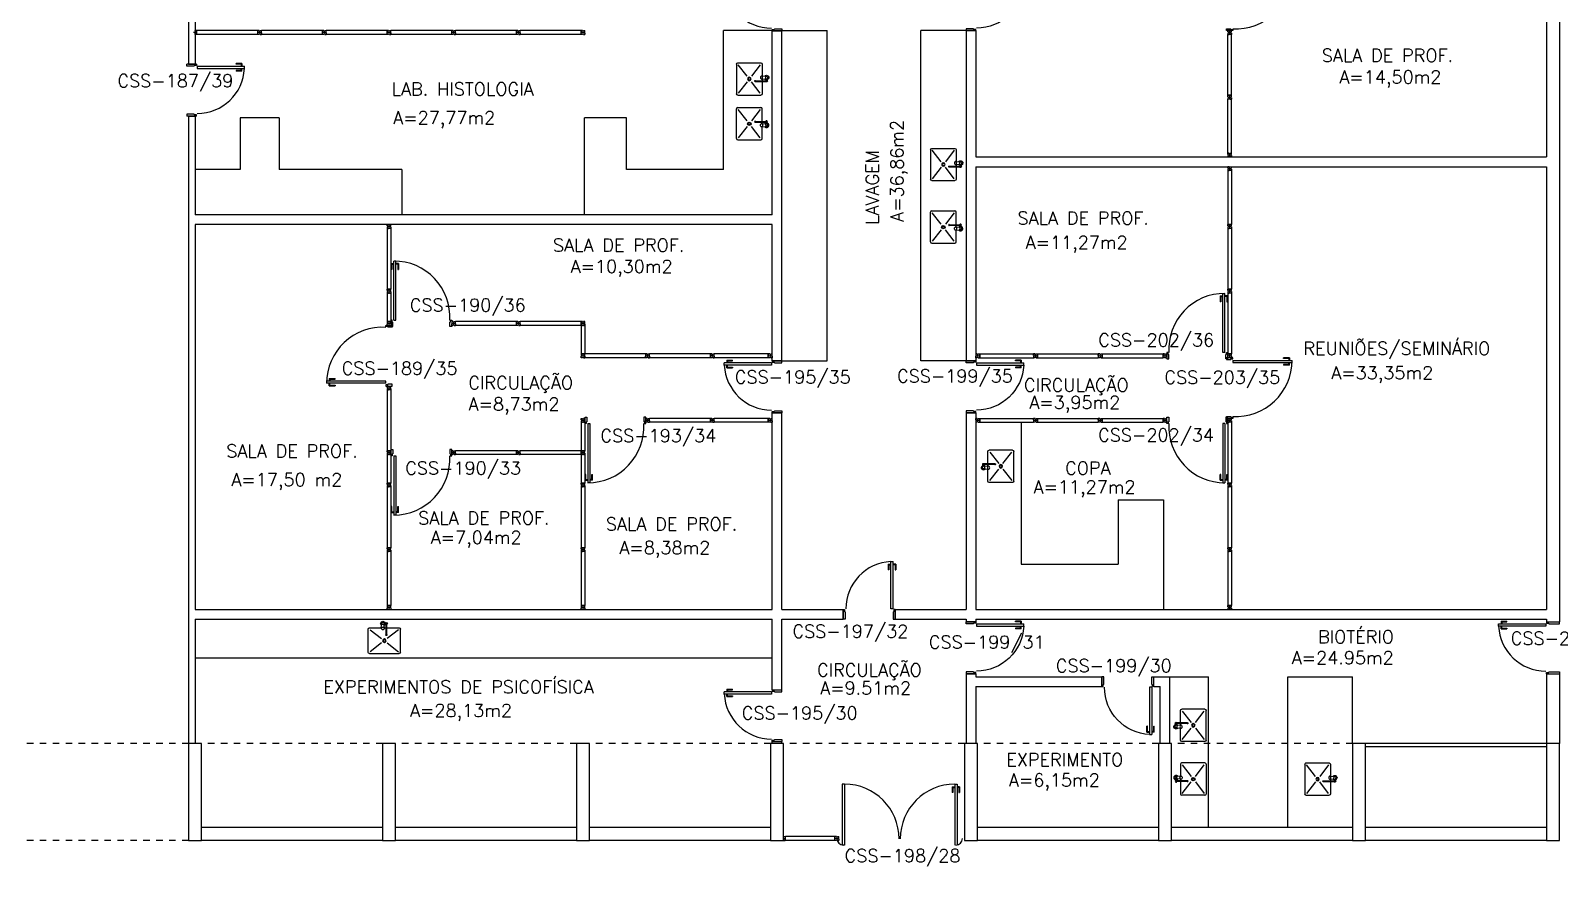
# Model space of a CAD drawing. Extents: x -248 to -11, y 347 to 447.
# Drawn here: x -50.71 to -27.07, y 388.67 to 401.6 of the extents above; entities that cross this region are included whole.
import ezdxf
from ezdxf.enums import TextEntityAlignment as Align

# ---------------------------------------------------------------- set-up
doc = ezdxf.new("R2010")
doc.units = 0
doc.header["$LTSCALE"] = 0.02
doc.header["$MEASUREMENT"] = 0
doc.linetypes.add('HIDDEN2', pattern=[0.1875, 0.125, -0.0625])
doc.layers.get('0').update_dxf_attribs({"linetype": 'CONTINUOUS'})
for name, color, linetype in [('ALV', 2, 'CONTINUOUS'), ('AREA', 2, 'CONTINUOUS'), ('BANC', 2, 'CONTINUOUS'), ('DIV', 2, 'CONTINUOUS'), ('EQUIP', 1, 'CONTINUOUS'), ('ESQ', 1, 'CONTINUOUS'), ('ESTR', 3, 'CONTINUOUS'), ('PROJ', 1, 'HIDDEN2'), ('TEXTO', 2, 'CONTINUOUS'), ('TEXTO-ENDEREÇO', 2, 'CONTINUOUS')]:
    doc.layers.add(name, color=color, linetype=linetype)
doc.styles.add('UNB-100', font='simplex.shx', dxfattribs={"height": 0.2})
doc.styles.add('UNB-100-1', font='simplex.shx', dxfattribs={"height": 0.2})

# ---------------------------------------------------------------- blocks, each defined once
blk = doc.blocks.new('INOXA1-P-SSS')
for p, q in [((0.22, 0.25), (0.14, 0.25)), ((0.5, 0.25), (0.22, 0.25)), ((0.043, 0.008), (0.043, -0.022)), ((0.062, 0.04), (0.071, 0.04)), ((0.131, 0.048), (0.076, 0.043)), ((0.131, -0.002), (0.076, 0.003)), ((0.12, 0.23), (0.12, 0.047)), ((0.15, 0.22), (0.287, 0.043)), ((0.353, 0.043), (0.49, 0.22)), ((0.52, 0.23), (0.52, -0.23)), ((0.22, -0.027), (0.054, -0.027)), ((0.22, -0.037), (0.054, -0.037)), ((0.063, -0.003), (0.063, -0.021)), ((0.12, -0.001), (0.12, -0.027)), ((0.12, -0.037), (0.12, -0.23)), ((0.15, -0.22), (0.287, -0.043)), ((0.231, -0.027), (0.22, -0.027)), ((0.231, -0.037), (0.22, -0.037)), ((0.353, -0.043), (0.49, -0.22)), ((0.22, -0.25), (0.14, -0.25)), ((0.5, -0.25), (0.22, -0.25))]:
    blk.add_line(p, q)
blk.add_lwpolyline([(0.076, 0.003), (0.072, 0.004), (0.069, 0.009), (0.067, 0.015), (0.066, 0.023), (0.067, 0.031), (0.069, 0.037), (0.072, 0.042), (0.076, 0.043)])
blk.add_lwpolyline([(0.131, 0.048), (0.137, 0.046), (0.143, 0.041), (0.147, 0.033), (0.148, 0.023), (0.147, 0.013), (0.143, 0.006), (0.137, 0), (0.131, -0.002), (0.125, 0), (0.119, 0.006), (0.115, 0.013), (0.114, 0.023), (0.115, 0.033), (0.119, 0.041), (0.125, 0.046)], close=True)
for radius in [0.0266, 0.0163]:
    blk.add_circle((0.32, 0), radius)
for centre, radius, start, end in [((0.14, 0.23), 0.02, 90, 180), ((0.5, 0.23), 0.02, 360, 90), ((0.054, 0.023), 0.0349, 36.1705, 252.2568), ((0.054, 0.023), 0.0189, 62.7367, 235.7375), ((0.073, -0.003), 0.01, 102.8285, 180), ((0.054, 0.023), 0.0349, 285.5373, 323.9987), ((0.054, -0.032), 0.0145, 20.161, 339.839), ((0.054, -0.032), 0.005, 90.0037, 269.9963), ((0.14, -0.23), 0.02, 180, 270), ((0.231, -0.032), 0.00738, 222.6559, 137.3441), ((0.231, -0.032), 0.005, 269.9935, 90.0065), ((0.5, -0.23), 0.02, 270, 360)]:
    blk.add_arc(centre, radius, start, end)
blk = doc.blocks.new('PILAR-SSS')
blk.add_lwpolyline([(0.003, -42.962), (0.003, -44.462), (0.203, -44.462), (0.203, -42.962)], close=True)
blk = doc.blocks.new('PDV2E-SSS')
at = {"layer": 'DIV'}
for p, q in [((0.076, 0.05), (0.076, 0.965)), ((0.106, 0.965), (0.076, 0.965)), ((0.106, 0.05), (0.106, 0.965)), ((0.034, 0.925), (0.034, 0.835)), ((0.034, 0.925), (0.074, 0.925)), ((0.044, 0.835), (0.034, 0.835)), ((0.044, 0.915), (0.044, 0.835)), ((0.044, 0.915), (0.074, 0.915)), ((0.148, 0.925), (0.108, 0.925)), ((0.138, 0.915), (0.108, 0.915)), ((0.138, 0.915), (0.138, 0.835)), ((0.138, 0.835), (0.148, 0.835)), ((0.148, 0.925), (0.148, 0.835)), ((0.031, 0.05), (0.031, -0.05)), ((0.051, 0.05), (0.031, 0.05)), ((0.051, 0.02), (0.051, 0.05)), ((0.051, 0.02), (0.061, 0.02)), ((0.061, -0.05), (0.061, 0.02)), ((0.076, 0.05), (0.106, 0.05)), ((0.95, 0.02), (0.94, 0.02)), ((0.94, -0.05), (0.94, 0.02)), ((0.95, 0.02), (0.95, 0.05)), ((0.95, 0.05), (0.97, 0.05)), ((0.97, 0.05), (0.97, 0.035)), ((0.97, 0.035), (0.97, -0.035)), ((0.031, -0.05), (0.061, -0.05)), ((0.97, -0.05), (0.94, -0.05)), ((0.97, -0.035), (0.97, -0.05))]:
    blk.add_line(p, q, dxfattribs=at)
at = {"layer": 'DIV', "color": 1}
blk.add_arc((0.076, 0.1), 0.865, 356.6786, 90, dxfattribs=at)
blk = doc.blocks.new('PDV2D-SSS')
for p, q in [((-0.106, 0.965), (-0.076, 0.965)), ((-0.106, 0.05), (-0.106, 0.965)), ((-0.076, 0.05), (-0.076, 0.965)), ((-0.148, 0.925), (-0.108, 0.925)), ((-0.148, 0.925), (-0.148, 0.835)), ((-0.138, 0.835), (-0.148, 0.835)), ((-0.138, 0.915), (-0.108, 0.915)), ((-0.138, 0.915), (-0.138, 0.835)), ((-0.034, 0.925), (-0.074, 0.925)), ((-0.044, 0.915), (-0.074, 0.915)), ((-0.044, 0.915), (-0.044, 0.835)), ((-0.044, 0.835), (-0.034, 0.835)), ((-0.034, 0.925), (-0.034, 0.835)), ((-0.95, 0.05), (-0.97, 0.05)), ((-0.97, 0.05), (-0.97, 0.035)), ((-0.97, 0.035), (-0.97, -0.035)), ((-0.95, 0.02), (-0.95, 0.05)), ((-0.95, 0.02), (-0.94, 0.02)), ((-0.94, -0.05), (-0.94, 0.02)), ((-0.076, 0.05), (-0.106, 0.05)), ((-0.051, 0.02), (-0.061, 0.02)), ((-0.061, -0.05), (-0.061, 0.02)), ((-0.051, 0.05), (-0.031, 0.05)), ((-0.051, 0.02), (-0.051, 0.05)), ((-0.031, 0.05), (-0.031, -0.05)), ((-0.97, -0.035), (-0.97, -0.05)), ((-0.97, -0.05), (-0.94, -0.05)), ((-0.031, -0.05), (-0.061, -0.05))]:
    blk.add_line(p, q)
at = {"color": 1}
blk.add_arc((-0.076, 0.1), 0.865, 90, 183.3214, dxfattribs=at)
blk = doc.blocks.new('MDIVMT-SSS')
for p, q in [((-0.03, 0.03), (-0.03, 0.006)), ((-0.008, 0.03), (-0.03, 0.03)), ((-0.0185, 0.006), (-0.03, 0.006)), ((-0.0185, -0.006), (-0.0185, 0.006)), ((-0.008, 0.03), (-0.008, 0.02)), ((-0.008, 0.02), (0.008, 0.02)), ((-0.0051, 0), (0.0051, 0)), ((-0.0051, 0), (0.0051, 0)), ((0, -0.0051), (0, 0.0051)), ((0, -0.0051), (0, 0.0051)), ((0.008, 0.03), (0.008, 0.02)), ((0.008, 0.03), (0.03, 0.03)), ((0.0205, 0.006), (0.03, 0.006)), ((0.0205, -0.006), (0.0205, 0.006)), ((0.0205, 0.006), (0.03, 0.006)), ((0.0205, -0.006), (0.0205, 0.006)), ((0.03, 0.03), (0.03, -0.03)), ((0.03, 0.03), (0.47, 0.03)), ((0.03, 0.006), (0.03, 0.03)), ((0.03, 0.009), (0.03, 0.027)), ((0.03, 0.005), (0.03, -0.005)), ((0.47, 0.03), (0.47, -0.03)), ((0.4795, 0.006), (0.47, 0.006)), ((0.47, 0.005), (0.47, -0.005)), ((0.4795, -0.006), (0.4795, 0.006)), ((0.4949, 0), (0.5051, 0)), ((0.5051, 0), (0.4949, 0)), ((0.5, -0.0051), (0.5, 0.0051)), ((-0.0185, -0.006), (-0.03, -0.006)), ((-0.03, -0.03), (-0.03, -0.006)), ((-0.008, -0.03), (-0.03, -0.03)), ((-0.008, -0.03), (-0.008, -0.02)), ((-0.008, -0.02), (0.008, -0.02)), ((0.008, -0.03), (0.008, -0.02)), ((0.008, -0.03), (0.03, -0.03)), ((0.0205, -0.006), (0.03, -0.006)), ((0.0205, -0.006), (0.03, -0.006)), ((0.03, -0.006), (0.03, -0.03)), ((0.03, -0.03), (0.03, -0.009)), ((0.03, -0.009), (0.03, -0.027)), ((0.03, -0.03), (0.47, -0.03)), ((0.4795, -0.006), (0.47, -0.006))]:
    blk.add_line(p, q)
blk = doc.blocks.new('DIVMT-SSS')
for p, q in [((-0.03, 0.008), (-0.03, 0.03)), ((-0.006, 0.03), (-0.03, 0.03)), ((-0.03, 0.008), (-0.02, 0.008)), ((-0.02, -0.008), (-0.02, 0.008)), ((-0.006, 0.02), (-0.006, 0.03)), ((0.006, 0.02), (-0.006, 0.02)), ((-0.005, 0), (0.005, 0)), ((0.005, 0), (-0.005, 0)), ((0, 0.005), (0, -0.005)), ((0, -0.005), (0, 0.005)), ((0.006, 0.03), (0.03, 0.03)), ((0.006, 0.02), (0.006, 0.03)), ((0.03, 0.008), (0.02, 0.008)), ((0.02, -0.008), (0.02, 0.008)), ((0.03, 0.008), (0.03, 0.03)), ((-0.03, -0.008), (-0.03, -0.03)), ((-0.03, -0.008), (-0.02, -0.008)), ((-0.03, -0.03), (-0.03, -0.97)), ((-0.03, -0.03), (-0.009, -0.03)), ((0.03, -0.03), (-0.03, -0.03)), ((-0.03, -0.03), (-0.006, -0.03)), ((-0.009, -0.03), (-0.027, -0.03)), ((-0.006, -0.02), (-0.006, -0.03)), ((-0.006, -0.02), (0.006, -0.02)), ((-0.006, -0.02), (-0.006, -0.03)), ((0.006, -0.02), (-0.006, -0.02)), ((0.005, -0.03), (-0.005, -0.03)), ((0.006, -0.02), (0.006, -0.03)), ((0.006, -0.02), (0.006, -0.03)), ((0.03, -0.03), (0.006, -0.03)), ((0.03, -0.008), (0.02, -0.008)), ((0.03, -0.008), (0.03, -0.03)), ((0.03, -0.03), (0.03, -0.97)), ((0.03, -0.97), (-0.03, -0.97)), ((-0.006, -0.98), (-0.006, -0.97)), ((-0.006, -0.98), (0.006, -0.98)), ((0.006, -1.001), (-0.006, -1.001)), ((0.005, -0.97), (-0.005, -0.97)), ((0, -0.994), (0, -1.007)), ((0, -1.02), (0, -1.021)), ((0.006, -0.98), (0.006, -0.97))]:
    blk.add_line(p, q)
blk = doc.blocks.new('PDVDP-SSS')
for p, q in [((0.112, 0.84), (0.112, -0.1)), ((0.147, 0.84), (0.112, 0.84)), ((0.147, 0.84), (0.147, -0.1)), ((1.853, 0.84), (1.888, 0.84)), ((1.853, 0.84), (1.853, -0.1)), ((1.888, 0.84), (1.888, -0.1)), ((0.009, 0), (-0.009, 0)), ((0, -0.012), (0, 0.01)), ((0.147, -0.1), (0.112, -0.1))]:
    blk.add_line(p, q)
at = {"color": 1}
for centre, radius, start, end in [((0.148, -0.002), 0.843, 0, 90), ((1.853, -0.002), 0.843, 90, 180), ((0.131, 0), 0.101, 180, 270), ((1.87, 0), 0.101, 270, 0)]:
    blk.add_arc(centre, radius, start, end, dxfattribs=at)
blk = doc.blocks.new('MTINI-SSS')
for p, q in [((-0.03, 0.008), (-0.03, 0.028)), ((-0.03, 0.028), (-0.008, 0.028)), ((-0.03, 0.008), (-0.02, 0.008)), ((-0.02, 0), (-0.02, 0.008)), ((-0.001, 0), (-0.02, 0)), ((-0.008, 0.019), (-0.008, 0.028)), ((0.008, 0.019), (-0.008, 0.019)), ((0.005, 0), (-0.005, 0)), ((0.02, 0), (-0.001, 0)), ((0, -0.005), (0, 0.005)), ((0.008, 0.019), (0.008, 0.028)), ((0.03, 0.028), (0.008, 0.028)), ((0.03, 0.008), (0.02, 0.008)), ((0.02, 0), (0.02, 0.008)), ((0.03, 0.008), (0.03, 0.028))]:
    blk.add_line(p, q)
blk = doc.blocks.new('MTT-SSS')
for p, q in [((-0.008, 0.03), (-0.03, 0.03)), ((-0.03, 0.03), (-0.03, 0.006)), ((-0.0185, 0.006), (-0.03, 0.006)), ((-0.0185, -0.006), (-0.0185, 0.006)), ((-0.008, 0.03), (-0.008, 0.02)), ((-0.008, 0.02), (0.008, 0.02)), ((-0.0051, 0), (0.0051, 0)), ((0, -0.0051), (0, 0.0051)), ((0.008, 0.03), (0.03, 0.03)), ((0.008, 0.03), (0.008, 0.02)), ((0.0205, -0.006), (0.0205, 0.006)), ((0.0205, 0.006), (0.03, 0.006)), ((0.03, 0.006), (0.03, 0.03)), ((-0.03, -0.03), (-0.03, -0.006)), ((-0.0185, -0.006), (-0.03, -0.006)), ((-0.008, -0.03), (-0.03, -0.03)), ((-0.008, -0.02), (0.008, -0.02)), ((-0.008, -0.03), (-0.008, -0.02)), ((0.008, -0.03), (0.008, -0.02)), ((0.008, -0.03), (0.03, -0.03)), ((0.0205, -0.006), (0.03, -0.006)), ((0.03, -0.006), (0.03, -0.03))]:
    blk.add_line(p, q)
blk = doc.blocks.new('PD80-SSS')
at = {"color": 1}
for p, q in [((-0.777, 0.01), (-0.777, -0.03)), ((-0.777, 0.01), (-0.687, 0.01)), ((-0.687, 0), (-0.687, 0.01)), ((-0.777, -0.105), (-0.777, -0.065)), ((-0.777, -0.105), (-0.687, -0.105)), ((-0.767, 0), (-0.767, -0.03)), ((-0.767, 0), (-0.687, 0)), ((-0.767, -0.095), (-0.767, -0.065)), ((-0.767, -0.095), (-0.687, -0.095)), ((-0.687, -0.095), (-0.687, -0.105))]:
    blk.add_line(p, q, dxfattribs=at)
at = {"color": 2}
for p, q in [((-0.075, 0), (0.075, 0)), ((0.075, -0.03), (0.075, 0)), ((-0.817, -0.065), (-0.817, -0.03)), ((-0.085, -0.03), (-0.817, -0.03)), ((-0.085, -0.065), (-0.817, -0.065)), ((-0.085, -0.03), (-0.085, -0.065)), ((-0.075, 0), (-0.075, -0.02)), ((-0.075, -0.02), (-0.04, -0.02)), ((-0.04, -0.03), (-0.04, -0.02)), ((-0.04, -0.03), (0.075, -0.03)), ((-0.075, -0.781), (-0.04, -0.781)), ((-0.075, -0.801), (-0.075, -0.781)), ((-0.075, -0.801), (0.075, -0.801)), ((-0.075, -0.802), (0.075, -0.802)), ((-0.04, -0.771), (0.075, -0.771)), ((-0.04, -0.771), (-0.04, -0.781)), ((0.075, -0.771), (0.075, -0.801))]:
    blk.add_line(p, q, dxfattribs=at)
at = {"color": 1}
blk.add_arc((-0.085, -0.03), 0.731, 182.6571, 270, dxfattribs=at)
blk = doc.blocks.new('PE80-SSS')
for p, q in [((0.075, 0), (-0.075, 0)), ((-0.075, -0.03), (-0.075, 0)), ((0.075, 0), (0.075, -0.02)), ((0.777, 0.01), (0.687, 0.01)), ((0.687, 0), (0.687, 0.01)), ((0.777, 0.01), (0.777, -0.03)), ((0.04, -0.03), (-0.075, -0.03)), ((0.075, -0.02), (0.04, -0.02)), ((0.04, -0.03), (0.04, -0.02)), ((0.085, -0.03), (0.817, -0.03)), ((0.085, -0.03), (0.085, -0.065)), ((0.085, -0.065), (0.817, -0.065)), ((0.767, 0), (0.687, 0)), ((0.767, -0.095), (0.687, -0.095)), ((0.687, -0.095), (0.687, -0.105)), ((0.777, -0.105), (0.687, -0.105)), ((0.767, 0), (0.767, -0.03)), ((0.767, -0.095), (0.767, -0.065)), ((0.777, -0.105), (0.777, -0.065)), ((0.817, -0.065), (0.817, -0.03)), ((0.04, -0.771), (-0.075, -0.771)), ((-0.075, -0.771), (-0.075, -0.801)), ((0.075, -0.801), (-0.075, -0.801)), ((0.075, -0.802), (-0.075, -0.802)), ((0.04, -0.771), (0.04, -0.781)), ((0.075, -0.781), (0.04, -0.781)), ((0.075, -0.801), (0.075, -0.781))]:
    blk.add_line(p, q)
blk.add_arc((0.085, -0.03), 0.731, 270, 357.3429)

msp = doc.modelspace()

# ---------------------------------------------------------------- linework, layer by layer
at = {"layer": 'ALV'}
for p, q in [((-39.241, 398.747), (-39.241, 401.597)), ((-39.241, 401.597), (-39.091, 401.597)), ((-39.091, 396.487), (-39.091, 401.597)), ((-36.241, 401.597), (-36.241, 396.487)), ((-36.091, 401.597), (-36.241, 401.597)), ((-36.091, 401.597), (-36.091, 399.642)), ((-36.091, 399.642), (-27.266, 399.642)), ((-36.091, 399.492), (-27.266, 399.492)), ((-36.091, 399.492), (-36.091, 396.487)), ((-39.241, 398.747), (-48.166, 398.747)), ((-39.241, 398.597), (-48.166, 398.597)), ((-39.241, 396.487), (-39.241, 398.597)), ((-39.091, 396.487), (-39.241, 396.487)), ((-36.241, 396.487), (-36.091, 396.487)), ((-39.241, 392.642), (-39.241, 395.686)), ((-39.091, 395.686), (-39.241, 395.686)), ((-39.091, 392.642), (-39.091, 395.686)), ((-36.241, 395.686), (-36.241, 392.642)), ((-36.241, 395.686), (-36.091, 395.686)), ((-36.091, 395.686), (-36.091, 392.642)), ((-48.166, 392.642), (-39.241, 392.642)), ((-48.166, 392.492), (-39.241, 392.492)), ((-39.241, 391.398), (-39.241, 392.492)), ((-39.091, 392.642), (-38.142, 392.642)), ((-39.091, 391.398), (-39.091, 392.492)), ((-39.091, 392.492), (-38.142, 392.492)), ((-38.142, 392.492), (-38.142, 392.642)), ((-37.34, 392.642), (-36.241, 392.642)), ((-37.34, 392.492), (-37.34, 392.642)), ((-37.34, 392.492), (-36.241, 392.492)), ((-36.241, 392.492), (-36.241, 392.449)), ((-36.091, 392.642), (-27.266, 392.642)), ((-36.091, 392.492), (-27.266, 392.492)), ((-36.091, 392.492), (-36.091, 392.449)), ((-36.241, 392.449), (-36.091, 392.449)), ((-36.241, 391.647), (-36.241, 390.567)), ((-36.241, 391.647), (-36.091, 391.647)), ((-36.091, 391.647), (-36.091, 391.597)), ((-36.091, 391.597), (-34.143, 391.597)), ((-34.143, 391.597), (-34.143, 391.447)), ((-33.341, 391.597), (-33.091, 391.597)), ((-33.341, 391.447), (-33.341, 391.597)), ((-33.091, 390.567), (-33.091, 391.597)), ((-39.241, 391.398), (-39.092, 391.398)), ((-36.091, 391.447), (-34.143, 391.447)), ((-36.091, 391.447), (-36.091, 390.567)), ((-33.341, 391.447), (-33.241, 391.447)), ((-33.241, 390.567), (-33.241, 391.447)), ((-39.241, 390.597), (-39.091, 390.597)), ((-39.241, 390.567), (-39.241, 390.597)), ((-39.091, 390.567), (-39.091, 390.597)), ((-45.266, 389.267), (-48.066, 389.267)), ((-42.266, 389.267), (-45.066, 389.267)), ((-39.266, 389.267), (-42.066, 389.267)), ((-33.266, 389.267), (-36.066, 389.267)), ((-30.266, 389.267), (-33.066, 389.267)), ((-27.266, 389.267), (-30.066, 389.267)), ((-45.266, 389.067), (-48.066, 389.067)), ((-42.266, 389.067), (-45.066, 389.067)), ((-39.266, 389.067), (-42.066, 389.067)), ((-33.266, 389.067), (-36.066, 389.067)), ((-30.266, 389.067), (-33.066, 389.067)), ((-27.266, 389.067), (-30.066, 389.067))]:
    msp.add_line(p, q, dxfattribs=at)
at = {"layer": 'BANC'}
for p, q in [((-39.991, 399.447), (-39.991, 401.597)), ((-39.241, 401.597), (-39.991, 401.597)), ((-39.091, 401.597), (-38.391, 401.597)), ((-38.391, 396.487), (-38.391, 401.597)), ((-36.941, 396.487), (-36.941, 401.597)), ((-36.241, 401.597), (-36.941, 401.597)), ((-47.466, 400.247), (-47.466, 399.447)), ((-46.866, 400.247), (-47.466, 400.247)), ((-46.866, 400.247), (-46.866, 399.447)), ((-42.141, 398.747), (-42.141, 400.247)), ((-41.491, 400.247), (-42.141, 400.247)), ((-41.491, 399.447), (-41.491, 400.247)), ((-47.466, 399.447), (-48.166, 399.447)), ((-44.966, 399.447), (-46.866, 399.447)), ((-44.966, 399.447), (-44.966, 398.747)), ((-39.991, 399.447), (-41.491, 399.447)), ((-39.091, 396.487), (-38.391, 396.487)), ((-36.241, 396.487), (-36.941, 396.487)), ((-35.391, 395.537), (-35.391, 393.342)), ((-33.891, 394.337), (-33.191, 394.337)), ((-33.891, 394.337), (-33.891, 393.342)), ((-33.191, 394.337), (-33.191, 392.642)), ((-35.391, 393.342), (-33.891, 393.342)), ((-48.166, 391.892), (-39.241, 391.892)), ((-33.091, 391.597), (-32.491, 391.597)), ((-32.491, 389.267), (-32.491, 391.597)), ((-31.266, 389.267), (-31.266, 391.597)), ((-31.266, 391.597), (-30.266, 391.597)), ((-30.266, 390.567), (-30.266, 391.597))]:
    msp.add_line(p, q, dxfattribs=at)
at = {"layer": 'DIV'}
for p, q in [((-48.144, 401.597), (-48.166, 401.597)), ((-48.166, 401.537), (-48.166, 401.597)), ((-48.144, 401.537), (-48.166, 401.537)), ((-48.144, 401.597), (-48.144, 401.587)), ((-48.144, 401.587), (-48.136, 401.587)), ((-48.144, 401.537), (-48.144, 401.547)), ((-48.144, 401.547), (-48.136, 401.547)), ((-32.172, 401.598), (-32.196, 401.598)), ((-32.196, 401.576), (-32.196, 401.598)), ((-32.196, 401.576), (-32.186, 401.576)), ((-32.196, 401.56), (-32.186, 401.56)), ((-32.196, 401.56), (-32.196, 401.538)), ((-32.196, 401.538), (-32.172, 401.538)), ((-32.136, 401.538), (-32.196, 401.538)), ((-32.196, 401.538), (-32.175, 401.538)), ((-32.175, 401.538), (-32.193, 401.538)), ((-32.186, 401.56), (-32.186, 401.576)), ((-32.172, 401.589), (-32.172, 401.598)), ((-32.16, 401.589), (-32.172, 401.589)), ((-32.161, 401.568), (-32.172, 401.568)), ((-32.172, 401.568), (-32.161, 401.568)), ((-32.16, 401.548), (-32.172, 401.548)), ((-32.172, 401.548), (-32.172, 401.538)), ((-32.172, 401.548), (-32.16, 401.548)), ((-32.172, 401.548), (-32.172, 401.538)), ((-32.161, 401.538), (-32.171, 401.538)), ((-32.166, 401.563), (-32.166, 401.573)), ((-32.166, 401.573), (-32.166, 401.563)), ((-32.16, 401.589), (-32.16, 401.598)), ((-32.16, 401.598), (-32.136, 401.598)), ((-32.16, 401.548), (-32.16, 401.538)), ((-32.16, 401.548), (-32.16, 401.538)), ((-32.136, 401.538), (-32.16, 401.538)), ((-32.146, 401.56), (-32.146, 401.576)), ((-32.136, 401.576), (-32.146, 401.576)), ((-32.136, 401.56), (-32.146, 401.56)), ((-32.136, 401.576), (-32.136, 401.598)), ((-32.136, 401.56), (-32.136, 401.538)), ((-32.196, 399.702), (-32.196, 400.537)), ((-32.136, 400.537), (-32.196, 400.537)), ((-32.16, 400.568), (-32.173, 400.568)), ((-32.172, 400.547), (-32.172, 400.537)), ((-32.172, 400.547), (-32.16, 400.547)), ((-32.161, 400.537), (-32.171, 400.537)), ((-32.166, 400.587), (-32.166, 400.588)), ((-32.166, 400.561), (-32.166, 400.575)), ((-32.16, 400.547), (-32.16, 400.537)), ((-32.136, 399.702), (-32.136, 400.537)), ((-32.172, 399.702), (-32.196, 399.702)), ((-32.196, 399.68), (-32.196, 399.702)), ((-32.196, 399.68), (-32.186, 399.68)), ((-32.196, 399.664), (-32.186, 399.664)), ((-32.196, 399.664), (-32.196, 399.642)), ((-32.196, 399.642), (-32.172, 399.642)), ((-32.136, 399.642), (-32.196, 399.642)), ((-32.196, 399.642), (-32.175, 399.642)), ((-32.175, 399.642), (-32.193, 399.642)), ((-32.186, 399.664), (-32.186, 399.68)), ((-32.172, 399.693), (-32.172, 399.702)), ((-32.16, 399.693), (-32.172, 399.693)), ((-32.161, 399.672), (-32.172, 399.672)), ((-32.172, 399.672), (-32.161, 399.672)), ((-32.16, 399.652), (-32.172, 399.652)), ((-32.172, 399.652), (-32.172, 399.642)), ((-32.172, 399.652), (-32.16, 399.652)), ((-32.172, 399.652), (-32.172, 399.642)), ((-32.161, 399.642), (-32.171, 399.642)), ((-32.166, 399.667), (-32.166, 399.678)), ((-32.166, 399.678), (-32.166, 399.667)), ((-32.16, 399.693), (-32.16, 399.702)), ((-32.16, 399.702), (-32.136, 399.702)), ((-32.16, 399.652), (-32.16, 399.642)), ((-32.16, 399.652), (-32.16, 399.642)), ((-32.136, 399.642), (-32.16, 399.642)), ((-32.146, 399.664), (-32.146, 399.68)), ((-32.136, 399.68), (-32.146, 399.68)), ((-32.136, 399.664), (-32.146, 399.664)), ((-32.136, 399.68), (-32.136, 399.702)), ((-32.136, 399.664), (-32.136, 399.642)), ((-32.172, 399.492), (-32.196, 399.492)), ((-32.196, 399.47), (-32.196, 399.492)), ((-32.196, 399.47), (-32.186, 399.47)), ((-32.196, 399.454), (-32.186, 399.454)), ((-32.196, 399.454), (-32.196, 399.432)), ((-32.196, 399.432), (-32.172, 399.432)), ((-32.136, 399.432), (-32.196, 399.432)), ((-32.196, 399.432), (-32.175, 399.432)), ((-32.196, 399.432), (-32.196, 398.597)), ((-32.175, 399.432), (-32.193, 399.432)), ((-32.186, 399.454), (-32.186, 399.47)), ((-32.172, 399.483), (-32.172, 399.492)), ((-32.16, 399.483), (-32.172, 399.483)), ((-32.161, 399.462), (-32.172, 399.462)), ((-32.172, 399.462), (-32.161, 399.462)), ((-32.16, 399.442), (-32.172, 399.442)), ((-32.172, 399.442), (-32.172, 399.432)), ((-32.172, 399.442), (-32.16, 399.442)), ((-32.172, 399.442), (-32.172, 399.432)), ((-32.161, 399.432), (-32.171, 399.432)), ((-32.166, 399.457), (-32.166, 399.468)), ((-32.166, 399.468), (-32.166, 399.457)), ((-32.16, 399.483), (-32.16, 399.492)), ((-32.16, 399.492), (-32.136, 399.492)), ((-32.16, 399.442), (-32.16, 399.432)), ((-32.16, 399.442), (-32.16, 399.432)), ((-32.136, 399.432), (-32.16, 399.432)), ((-32.146, 399.454), (-32.146, 399.47)), ((-32.136, 399.47), (-32.146, 399.47)), ((-32.136, 399.454), (-32.146, 399.454)), ((-32.136, 399.47), (-32.136, 399.492)), ((-32.136, 399.454), (-32.136, 399.432)), ((-32.136, 399.432), (-32.136, 398.597)), ((-32.136, 398.597), (-32.196, 398.597)), ((-32.16, 398.567), (-32.173, 398.567)), ((-32.172, 398.588), (-32.172, 398.597)), ((-32.172, 398.588), (-32.16, 398.588)), ((-32.161, 398.597), (-32.171, 398.597)), ((-32.166, 398.574), (-32.166, 398.56)), ((-32.166, 398.548), (-32.166, 398.547)), ((-32.16, 398.588), (-32.16, 398.597)), ((-40.186, 396.567), (-40.187, 396.567)), ((-40.159, 396.567), (-40.173, 396.567)), ((-40.167, 396.561), (-40.167, 396.574)), ((-40.145, 396.573), (-40.136, 396.573)), ((-40.145, 396.573), (-40.145, 396.561)), ((-40.145, 396.561), (-40.136, 396.561)), ((-39.301, 396.597), (-40.136, 396.597)), ((-40.136, 396.537), (-40.136, 396.597)), ((-40.136, 396.562), (-40.136, 396.572)), ((-39.301, 396.537), (-40.136, 396.537)), ((-39.301, 396.597), (-39.301, 396.573)), ((-39.279, 396.597), (-39.301, 396.597)), ((-39.301, 396.537), (-39.301, 396.597)), ((-39.301, 396.597), (-39.301, 396.576)), ((-39.301, 396.576), (-39.301, 396.594)), ((-39.292, 396.573), (-39.301, 396.573)), ((-39.292, 396.573), (-39.301, 396.573)), ((-39.301, 396.562), (-39.301, 396.572)), ((-39.292, 396.561), (-39.301, 396.561)), ((-39.301, 396.537), (-39.301, 396.561)), ((-39.292, 396.561), (-39.301, 396.561)), ((-39.279, 396.537), (-39.301, 396.537)), ((-39.292, 396.561), (-39.292, 396.573)), ((-39.292, 396.573), (-39.292, 396.561)), ((-39.279, 396.597), (-39.279, 396.587)), ((-39.279, 396.587), (-39.263, 396.587)), ((-39.279, 396.547), (-39.263, 396.547)), ((-39.279, 396.537), (-39.279, 396.547)), ((-39.277, 396.567), (-39.266, 396.567)), ((-39.266, 396.567), (-39.277, 396.567)), ((-39.271, 396.562), (-39.271, 396.573)), ((-39.271, 396.573), (-39.271, 396.562)), ((-39.263, 396.597), (-39.263, 396.587)), ((-39.263, 396.597), (-39.241, 396.597)), ((-39.263, 396.537), (-39.263, 396.547)), ((-39.263, 396.537), (-39.241, 396.537)), ((-39.251, 396.561), (-39.251, 396.573)), ((-39.251, 396.573), (-39.241, 396.573)), ((-39.251, 396.561), (-39.241, 396.561)), ((-39.241, 396.573), (-39.241, 396.597)), ((-39.241, 396.561), (-39.241, 396.537)), ((-36.067, 396.567), (-36.056, 396.567)), ((-36.061, 396.562), (-36.061, 396.573)), ((-36.041, 396.573), (-36.031, 396.573)), ((-36.041, 396.561), (-36.041, 396.573)), ((-36.041, 396.561), (-36.031, 396.561)), ((-36.04, 396.572), (-36.032, 396.572)), ((-36.04, 396.562), (-36.04, 396.572)), ((-36.04, 396.562), (-36.032, 396.562)), ((-36.032, 396.572), (-36.032, 396.562)), ((-36.031, 396.597), (-36.031, 396.537)), ((-36.031, 396.597), (-35.196, 396.597)), ((-36.031, 396.572), (-36.031, 396.562)), ((-36.031, 396.537), (-36.031, 396.558)), ((-36.031, 396.558), (-36.031, 396.54)), ((-36.031, 396.537), (-35.196, 396.537)), ((-35.196, 396.597), (-35.196, 396.537)), ((-35.187, 396.573), (-35.196, 396.573)), ((-35.196, 396.572), (-35.196, 396.562)), ((-35.187, 396.561), (-35.196, 396.561)), ((-35.187, 396.561), (-35.187, 396.573)), ((-35.175, 396.567), (-35.161, 396.567)), ((-35.167, 396.575), (-35.167, 396.561)), ((-40.186, 395.567), (-40.187, 395.567)), ((-40.159, 395.567), (-40.173, 395.567)), ((-40.167, 395.561), (-40.167, 395.574)), ((-40.145, 395.573), (-40.145, 395.561)), ((-40.145, 395.573), (-40.136, 395.573)), ((-40.145, 395.561), (-40.136, 395.561)), ((-40.136, 395.537), (-40.136, 395.597)), ((-39.301, 395.597), (-40.136, 395.597)), ((-40.136, 395.562), (-40.136, 395.572)), ((-39.301, 395.537), (-40.136, 395.537)), ((-39.301, 395.597), (-39.301, 395.576)), ((-39.301, 395.537), (-39.301, 395.597)), ((-39.279, 395.597), (-39.301, 395.597)), ((-39.301, 395.597), (-39.301, 395.573)), ((-39.301, 395.576), (-39.301, 395.594)), ((-39.292, 395.573), (-39.301, 395.573)), ((-39.292, 395.573), (-39.301, 395.573)), ((-39.301, 395.562), (-39.301, 395.572)), ((-39.292, 395.561), (-39.301, 395.561)), ((-39.301, 395.537), (-39.301, 395.561)), ((-39.292, 395.561), (-39.301, 395.561)), ((-39.279, 395.537), (-39.301, 395.537)), ((-39.292, 395.573), (-39.292, 395.561)), ((-39.292, 395.561), (-39.292, 395.573)), ((-39.279, 395.597), (-39.279, 395.587)), ((-39.279, 395.587), (-39.263, 395.587)), ((-39.279, 395.537), (-39.279, 395.547)), ((-39.279, 395.547), (-39.263, 395.547)), ((-39.266, 395.567), (-39.277, 395.567)), ((-39.277, 395.567), (-39.266, 395.567)), ((-39.271, 395.573), (-39.271, 395.562)), ((-39.271, 395.562), (-39.271, 395.573)), ((-39.263, 395.597), (-39.241, 395.597)), ((-39.263, 395.597), (-39.263, 395.587)), ((-39.263, 395.537), (-39.263, 395.547)), ((-39.263, 395.537), (-39.241, 395.537)), ((-39.251, 395.573), (-39.241, 395.573)), ((-39.251, 395.561), (-39.251, 395.573)), ((-39.251, 395.561), (-39.241, 395.561)), ((-39.241, 395.573), (-39.241, 395.597)), ((-39.241, 395.561), (-39.241, 395.537)), ((-36.069, 395.597), (-36.091, 395.597)), ((-36.091, 395.573), (-36.091, 395.597)), ((-36.082, 395.573), (-36.091, 395.573)), ((-36.082, 395.561), (-36.091, 395.561)), ((-36.091, 395.561), (-36.091, 395.537)), ((-36.069, 395.537), (-36.091, 395.537)), ((-36.082, 395.573), (-36.082, 395.561)), ((-36.069, 395.597), (-36.069, 395.587)), ((-36.053, 395.587), (-36.069, 395.587)), ((-36.053, 395.547), (-36.069, 395.547)), ((-36.069, 395.537), (-36.069, 395.547)), ((-36.056, 395.567), (-36.067, 395.567)), ((-36.067, 395.567), (-36.056, 395.567)), ((-36.061, 395.573), (-36.061, 395.562)), ((-36.061, 395.562), (-36.061, 395.573)), ((-36.053, 395.597), (-36.053, 395.587)), ((-36.053, 395.597), (-36.031, 395.597)), ((-36.053, 395.537), (-36.053, 395.547)), ((-36.053, 395.537), (-36.031, 395.537)), ((-36.041, 395.573), (-36.041, 395.561)), ((-36.041, 395.573), (-36.031, 395.573)), ((-36.041, 395.561), (-36.041, 395.573)), ((-36.041, 395.573), (-36.031, 395.573)), ((-36.041, 395.561), (-36.031, 395.561)), ((-36.041, 395.561), (-36.031, 395.561)), ((-36.031, 395.597), (-36.031, 395.573)), ((-36.031, 395.597), (-36.031, 395.537)), ((-36.031, 395.597), (-35.197, 395.597)), ((-36.031, 395.572), (-36.031, 395.562)), ((-36.031, 395.537), (-36.031, 395.561)), ((-36.031, 395.558), (-36.031, 395.54)), ((-36.031, 395.537), (-36.031, 395.558)), ((-36.031, 395.537), (-35.197, 395.537)), ((-35.197, 395.597), (-35.197, 395.537)), ((-35.188, 395.573), (-35.197, 395.573)), ((-35.197, 395.572), (-35.197, 395.562)), ((-35.188, 395.561), (-35.197, 395.561)), ((-35.188, 395.561), (-35.188, 395.573)), ((-35.173, 395.567), (-35.16, 395.567)), ((-35.166, 395.574), (-35.166, 395.561)), ((-35.147, 395.567), (-35.146, 395.567)), ((-45.172, 393.597), (-45.196, 393.597)), ((-45.196, 393.575), (-45.196, 393.597)), ((-45.196, 393.575), (-45.186, 393.575)), ((-45.196, 393.559), (-45.186, 393.559)), ((-45.196, 393.559), (-45.196, 393.537)), ((-45.196, 393.537), (-45.172, 393.537)), ((-45.136, 393.537), (-45.196, 393.537)), ((-45.196, 393.537), (-45.175, 393.537)), ((-45.196, 393.537), (-45.196, 392.702)), ((-45.175, 393.537), (-45.193, 393.537)), ((-45.186, 393.559), (-45.186, 393.575)), ((-45.172, 393.588), (-45.172, 393.597)), ((-45.16, 393.588), (-45.172, 393.588)), ((-45.161, 393.567), (-45.172, 393.567)), ((-45.172, 393.567), (-45.161, 393.567)), ((-45.16, 393.547), (-45.172, 393.547)), ((-45.172, 393.547), (-45.172, 393.537)), ((-45.172, 393.547), (-45.16, 393.547)), ((-45.172, 393.547), (-45.172, 393.537)), ((-45.161, 393.537), (-45.171, 393.537)), ((-45.166, 393.562), (-45.166, 393.573)), ((-45.166, 393.573), (-45.166, 393.562)), ((-45.16, 393.588), (-45.16, 393.597)), ((-45.16, 393.597), (-45.136, 393.597)), ((-45.16, 393.547), (-45.16, 393.537)), ((-45.16, 393.547), (-45.16, 393.537)), ((-45.136, 393.537), (-45.16, 393.537)), ((-45.146, 393.559), (-45.146, 393.575)), ((-45.136, 393.575), (-45.146, 393.575)), ((-45.136, 393.559), (-45.146, 393.559)), ((-45.136, 393.575), (-45.136, 393.597)), ((-45.136, 393.559), (-45.136, 393.537)), ((-45.136, 393.537), (-45.136, 392.702)), ((-42.172, 393.597), (-42.196, 393.597)), ((-42.196, 393.575), (-42.196, 393.597)), ((-42.196, 393.575), (-42.186, 393.575)), ((-42.196, 393.559), (-42.186, 393.559)), ((-42.196, 393.559), (-42.196, 393.537)), ((-42.196, 393.537), (-42.172, 393.537)), ((-42.136, 393.537), (-42.196, 393.537)), ((-42.196, 393.537), (-42.175, 393.537)), ((-42.196, 393.537), (-42.196, 392.702)), ((-42.175, 393.537), (-42.193, 393.537)), ((-42.186, 393.559), (-42.186, 393.575)), ((-42.172, 393.588), (-42.172, 393.597)), ((-42.16, 393.588), (-42.172, 393.588)), ((-42.161, 393.567), (-42.172, 393.567)), ((-42.172, 393.567), (-42.161, 393.567)), ((-42.16, 393.547), (-42.172, 393.547)), ((-42.172, 393.547), (-42.172, 393.537)), ((-42.172, 393.547), (-42.16, 393.547)), ((-42.172, 393.547), (-42.172, 393.537)), ((-42.161, 393.537), (-42.171, 393.537)), ((-42.166, 393.562), (-42.166, 393.573)), ((-42.166, 393.573), (-42.166, 393.562)), ((-42.16, 393.588), (-42.16, 393.597)), ((-42.16, 393.597), (-42.136, 393.597)), ((-42.16, 393.547), (-42.16, 393.537)), ((-42.16, 393.547), (-42.16, 393.537)), ((-42.136, 393.537), (-42.16, 393.537)), ((-42.146, 393.559), (-42.146, 393.575)), ((-42.136, 393.575), (-42.146, 393.575)), ((-42.136, 393.559), (-42.146, 393.559)), ((-42.136, 393.575), (-42.136, 393.597)), ((-42.136, 393.559), (-42.136, 393.537)), ((-42.136, 393.537), (-42.136, 392.702)), ((-32.172, 393.597), (-32.196, 393.597)), ((-32.196, 393.575), (-32.196, 393.597)), ((-32.196, 393.575), (-32.186, 393.575)), ((-32.196, 393.559), (-32.186, 393.559)), ((-32.196, 393.559), (-32.196, 393.537)), ((-32.196, 393.537), (-32.172, 393.537)), ((-32.136, 393.537), (-32.196, 393.537)), ((-32.196, 393.537), (-32.175, 393.537)), ((-32.196, 393.537), (-32.196, 392.702)), ((-32.175, 393.537), (-32.193, 393.537)), ((-32.186, 393.559), (-32.186, 393.575)), ((-32.172, 393.588), (-32.172, 393.597)), ((-32.16, 393.588), (-32.172, 393.588)), ((-32.161, 393.567), (-32.172, 393.567)), ((-32.172, 393.567), (-32.161, 393.567)), ((-32.16, 393.547), (-32.172, 393.547)), ((-32.172, 393.547), (-32.172, 393.537)), ((-32.172, 393.547), (-32.16, 393.547)), ((-32.172, 393.547), (-32.172, 393.537)), ((-32.161, 393.537), (-32.171, 393.537)), ((-32.166, 393.562), (-32.166, 393.573)), ((-32.166, 393.573), (-32.166, 393.562)), ((-32.16, 393.588), (-32.16, 393.597)), ((-32.16, 393.597), (-32.136, 393.597)), ((-32.16, 393.547), (-32.16, 393.537)), ((-32.16, 393.547), (-32.16, 393.537)), ((-32.136, 393.537), (-32.16, 393.537)), ((-32.146, 393.559), (-32.146, 393.575)), ((-32.136, 393.575), (-32.146, 393.575)), ((-32.136, 393.559), (-32.146, 393.559)), ((-32.136, 393.575), (-32.136, 393.597)), ((-32.136, 393.559), (-32.136, 393.537)), ((-32.136, 393.537), (-32.136, 392.702)), ((-45.136, 392.702), (-45.196, 392.702)), ((-45.172, 392.693), (-45.172, 392.702)), ((-45.161, 392.702), (-45.171, 392.702)), ((-45.16, 392.693), (-45.16, 392.702)), ((-42.136, 392.702), (-42.196, 392.702)), ((-42.172, 392.693), (-42.172, 392.702)), ((-42.161, 392.702), (-42.171, 392.702)), ((-42.16, 392.693), (-42.16, 392.702)), ((-32.136, 392.702), (-32.196, 392.702)), ((-32.196, 392.702), (-32.172, 392.702)), ((-32.196, 392.68), (-32.196, 392.702)), ((-32.136, 392.702), (-32.196, 392.702)), ((-32.196, 392.702), (-32.175, 392.702)), ((-32.175, 392.702), (-32.193, 392.702)), ((-32.172, 392.693), (-32.172, 392.702)), ((-32.172, 392.693), (-32.172, 392.702)), ((-32.172, 392.693), (-32.172, 392.702)), ((-32.161, 392.702), (-32.171, 392.702)), ((-32.161, 392.702), (-32.171, 392.702)), ((-32.16, 392.693), (-32.16, 392.702)), ((-32.16, 392.693), (-32.16, 392.702)), ((-32.136, 392.702), (-32.16, 392.702)), ((-32.16, 392.693), (-32.16, 392.702)), ((-32.136, 392.68), (-32.136, 392.702)), ((-45.16, 392.672), (-45.173, 392.672)), ((-45.172, 392.693), (-45.16, 392.693)), ((-45.166, 392.679), (-45.166, 392.665)), ((-42.16, 392.672), (-42.173, 392.672)), ((-42.172, 392.693), (-42.16, 392.693)), ((-42.166, 392.679), (-42.166, 392.665)), ((-32.196, 392.68), (-32.186, 392.68)), ((-32.196, 392.664), (-32.186, 392.664)), ((-32.196, 392.664), (-32.196, 392.642)), ((-32.172, 392.642), (-32.196, 392.642)), ((-32.186, 392.68), (-32.186, 392.664)), ((-32.16, 392.672), (-32.173, 392.672)), ((-32.172, 392.693), (-32.16, 392.693)), ((-32.16, 392.693), (-32.172, 392.693)), ((-32.172, 392.693), (-32.16, 392.693)), ((-32.161, 392.672), (-32.172, 392.672)), ((-32.172, 392.672), (-32.161, 392.672)), ((-32.16, 392.652), (-32.172, 392.652)), ((-32.172, 392.652), (-32.172, 392.642)), ((-32.166, 392.679), (-32.166, 392.665)), ((-32.166, 392.678), (-32.166, 392.667)), ((-32.166, 392.667), (-32.166, 392.678)), ((-32.166, 392.653), (-32.166, 392.652)), ((-32.16, 392.652), (-32.16, 392.642)), ((-32.16, 392.642), (-32.136, 392.642)), ((-32.146, 392.68), (-32.146, 392.664)), ((-32.136, 392.68), (-32.146, 392.68)), ((-32.136, 392.664), (-32.146, 392.664)), ((-32.136, 392.664), (-32.136, 392.642)), ((-27.266, 390.567), (-30.066, 390.567)), ((-27.266, 390.517), (-30.066, 390.517)), ((-36.457, 389.897), (-36.457, 389.807)), ((-36.457, 389.897), (-36.417, 389.897)), ((-36.447, 389.887), (-36.447, 389.807)), ((-36.447, 389.887), (-36.417, 389.887)), ((-36.342, 389.897), (-36.382, 389.897)), ((-36.352, 389.887), (-36.382, 389.887)), ((-36.352, 389.887), (-36.352, 389.807)), ((-36.342, 389.897), (-36.342, 389.807)), ((-36.447, 389.807), (-36.456, 389.807)), ((-36.352, 389.807), (-36.342, 389.807)), ((-39.059, 389.097), (-39.073, 389.097)), ((-39.066, 389.091), (-39.066, 389.103)), ((-39.045, 389.103), (-39.035, 389.103)), ((-39.045, 389.103), (-39.045, 389.091)), ((-39.045, 389.091), (-39.035, 389.091)), ((-38.27, 389.127), (-39.035, 389.127)), ((-39.035, 389.067), (-39.035, 389.127)), ((-39.035, 389.092), (-39.035, 389.102)), ((-38.27, 389.067), (-39.035, 389.067)), ((-38.27, 389.127), (-38.27, 389.103)), ((-38.248, 389.127), (-38.27, 389.127)), ((-38.27, 389.067), (-38.27, 389.127)), ((-38.27, 389.127), (-38.27, 389.106)), ((-38.27, 389.106), (-38.27, 389.124)), ((-38.26, 389.103), (-38.27, 389.103)), ((-38.26, 389.103), (-38.27, 389.103)), ((-38.27, 389.092), (-38.27, 389.102)), ((-38.26, 389.091), (-38.27, 389.091)), ((-38.27, 389.067), (-38.27, 389.091)), ((-38.26, 389.091), (-38.27, 389.091)), ((-38.248, 389.067), (-38.27, 389.067)), ((-38.26, 389.091), (-38.26, 389.103)), ((-38.26, 389.103), (-38.26, 389.091)), ((-38.248, 389.127), (-38.248, 389.117)), ((-38.248, 389.117), (-38.232, 389.117)), ((-38.248, 389.077), (-38.232, 389.077)), ((-38.248, 389.067), (-38.248, 389.077)), ((-38.245, 389.097), (-38.235, 389.097)), ((-38.235, 389.097), (-38.245, 389.097)), ((-38.24, 389.092), (-38.24, 389.102)), ((-38.24, 389.102), (-38.24, 389.092)), ((-38.232, 389.127), (-38.232, 389.117)), ((-38.232, 389.127), (-38.21, 389.127)), ((-38.232, 389.067), (-38.232, 389.077)), ((-38.232, 389.067), (-38.21, 389.067)), ((-38.219, 389.091), (-38.219, 389.103)), ((-38.219, 389.103), (-38.21, 389.103)), ((-38.219, 389.091), (-38.21, 389.091)), ((-38.21, 389.103), (-38.21, 389.127)), ((-38.21, 389.091), (-38.21, 389.067))]:
    msp.add_line(p, q, dxfattribs=at)
at = {"layer": 'ESQ'}
for p, q in [((-48.266, 405.577), (-48.266, 401.077)), ((-48.166, 405.577), (-48.166, 401.077)), ((-27.266, 405.577), (-27.266, 399.642)), ((-27.066, 405.577), (-27.066, 392.449)), ((-48.266, 401.077), (-48.166, 401.077)), ((-48.267, 400.275), (-48.166, 400.275)), ((-48.266, 400.275), (-48.266, 390.567)), ((-48.166, 400.275), (-48.166, 398.747)), ((-27.266, 399.492), (-27.266, 392.642)), ((-48.166, 398.597), (-48.166, 392.642)), ((-48.166, 392.492), (-48.166, 390.567)), ((-27.266, 392.492), (-27.266, 392.449)), ((-27.968, 392.459), (-27.878, 392.459)), ((-27.968, 392.459), (-27.968, 392.419)), ((-27.968, 392.344), (-27.968, 392.384)), ((-27.968, 392.344), (-27.878, 392.344)), ((-27.958, 392.449), (-27.878, 392.449)), ((-27.958, 392.449), (-27.958, 392.419)), ((-27.958, 392.354), (-27.958, 392.384)), ((-27.958, 392.354), (-27.878, 392.354)), ((-27.878, 392.449), (-27.878, 392.459)), ((-27.878, 392.354), (-27.878, 392.344)), ((-27.266, 392.449), (-27.266, 392.429)), ((-27.266, 392.449), (-27.066, 392.449)), ((-27.266, 392.449), (-27.066, 392.449)), ((-27.266, 392.429), (-27.232, 392.429)), ((-27.232, 392.419), (-27.232, 392.429)), ((-27.232, 392.419), (-27.067, 392.419)), ((-27.067, 392.419), (-27.067, 392.449)), ((-27.266, 391.648), (-27.266, 391.668)), ((-27.266, 391.668), (-27.232, 391.668)), ((-27.266, 391.648), (-27.067, 391.648)), ((-27.266, 391.647), (-27.066, 391.647)), ((-27.266, 391.647), (-27.266, 390.567)), ((-27.266, 391.647), (-27.066, 391.647)), ((-27.232, 391.678), (-27.232, 391.668)), ((-27.232, 391.678), (-27.067, 391.678)), ((-27.067, 391.678), (-27.067, 391.648)), ((-27.066, 391.647), (-27.066, 390.567))]:
    msp.add_line(p, q, dxfattribs=at)
msp.add_lwpolyline([(-27.276, 392.384), (-28.008, 392.384), (-28.008, 392.419), (-27.276, 392.419), (-27.276, 392.384)], dxfattribs=at)
msp.add_arc((-27.277, 392.419), 0.731, 182.6571, 270, dxfattribs=at)
at = {"layer": 'PROJ'}
for p, q in [((-48.266, 390.567), (-51.066, 390.567)), ((-45.266, 390.567), (-48.066, 390.567)), ((-42.266, 390.567), (-45.066, 390.567)), ((-39.266, 390.567), (-42.066, 390.567)), ((-36.266, 390.567), (-39.066, 390.567)), ((-33.266, 390.567), (-36.066, 390.567)), ((-30.266, 390.567), (-33.066, 390.567)), ((-48.266, 389.067), (-51.066, 389.067))]:
    msp.add_line(p, q, dxfattribs=at)

# ---------------------------------------------------------------- block references
at = {"layer": 'DIV'}
for name, p, rotation in [('PDV2E-SSS', (-32.166, 402.567), 269.9999999529937), ('DIVMT-SSS', (-47.166, 401.567), 269.9999999764969), ('DIVMT-SSS', (-46.166, 401.567), 269.9999999764969), ('DIVMT-SSS', (-45.166, 401.567), 269.9999999764969), ('DIVMT-SSS', (-44.166, 401.567), 269.9999999764969), ('DIVMT-SSS', (-43.166, 401.567), 269.9999999764969), ('DIVMT-SSS', (-42.166, 401.567), 269.9999999764969), ('DIVMT-SSS', (-45.166, 398.567), 359.9999999764968), ('DIVMT-SSS', (-32.166, 398.567), 359.9999999764968), ('PDV2E-SSS', (-45.166, 397.067), 359.9999999764968), ('MDIVMT-SSS', (-45.166, 397.567), 269.9999999764969), ('PDV2D-SSS', (-32.166, 396.567), 359.9999999764968), ('DIVMT-SSS', (-32.166, 397.567), 359.9999999764968), ('PDV2E-SSS', (-45.166, 396.067), 89.99999997649687), ('DIVMT-SSS', (-43.166, 397.067), 269.9999999764969), ('DIVMT-SSS', (-42.166, 397.067), 269.9999999764969), ('MDIVMT-SSS', (-42.166, 397.067), 269.9999999764969), ('DIVMT-SSS', (-41.166, 396.567), 269.9999999764969), ('DIVMT-SSS', (-40.166, 396.567), 269.9999999764969), ('DIVMT-SSS', (-35.167, 396.567), 89.99999997649687), ('DIVMT-SSS', (-34.167, 396.567), 89.99999997649687), ('PDV2E-SSS', (-32.166, 396.568), 269.9999999529937), ('DIVMT-SSS', (-45.166, 396.067), 359.9999999764968), ('MDIVMT-SSS', (-42.166, 395.567), 269.9999999764969), ('PDV2D-SSS', (-42.166, 395.567), 179.9999999764969), ('DIVMT-SSS', (-40.166, 395.567), 269.9999999764969), ('DIVMT-SSS', (-35.167, 395.567), 89.99999997649687), ('DIVMT-SSS', (-34.167, 395.567), 89.99999997649687), ('PDV2E-SSS', (-32.166, 395.567), 179.9999999764969), ('DIVMT-SSS', (-32.166, 395.567), 359.9999999764968), ('MDIVMT-SSS', (-45.166, 395.067), 269.9999999764969), ('PDV2D-SSS', (-45.166, 395.067), 179.9999999764969), ('DIVMT-SSS', (-43.166, 395.067), 269.9999999764969), ('DIVMT-SSS', (-42.166, 395.067), 269.9999999764969), ('MDIVMT-SSS', (-42.166, 395.067), 269.9999999764969), ('DIVMT-SSS', (-45.166, 394.567), 359.9999999764968), ('DIVMT-SSS', (-42.166, 394.567), 359.9999999764968), ('DIVMT-SSS', (-32.166, 394.567), 359.9999999764968), ('PDVDP-SSS', (-38.27, 389.097), 359.9999999764968), ('MTINI-SSS', (-39.066, 389.097), 269.9999999764969)]:
    msp.add_blockref(name, p, dxfattribs=dict(at, rotation=rotation))
at = {"layer": 'DIV', "xscale": -1, "rotation": 180.0000000235032}
msp.add_blockref('DIVMT-SSS', (-32.166, 400.567), dxfattribs=at)
at = {"layer": 'DIV'}
for p in [(-45.166, 397.067), (-44.167, 397.067), (-42.166, 396.567), (-41.167, 396.567), (-36.061, 396.567), (-33.166, 396.567), (-32.166, 396.567), (-41.167, 395.567), (-33.166, 395.567), (-44.167, 395.067), (-45.166, 392.672), (-42.166, 392.672)]:
    msp.add_blockref('MTT-SSS', p, dxfattribs=at)
at = {"layer": 'EQUIP', "xscale": -1}
for p, rotation in [((-39.274, 400.849), 2.350311945065187e-08), ((-36.274, 399.526), 2.350311945065187e-08), ((-36.025, 394.856), 180.0000000235032), ((-45.238, 392.478), 89.99999999999999), ((-33.048, 390.849), 180.0000000235032), ((-30.486, 390.016), 2.350311945065187e-08)]:
    msp.add_blockref('INOXA1-P-SSS', p, dxfattribs=dict(at, rotation=rotation))
at = {"layer": 'EQUIP'}
for p, rotation in [((-39.274, 400.156), 179.9999999764969), ((-36.274, 398.558), 179.9999999764969), ((-33.048, 390.016), 359.9999999764968)]:
    msp.add_blockref('INOXA1-P-SSS', p, dxfattribs=dict(at, rotation=rotation))
at = {"layer": 'ESQ'}
for name, p, rotation in [('PD80-SSS', (-39.166, 402.398), 359.9999999294906), ('PE80-SSS', (-48.217, 401.077), 359.9999999294906), ('PD80-SSS', (-39.166, 396.487), 359.9999999294906), ('PD80-SSS', (-37.34, 392.567), 269.9999999059875), ('PD80-SSS', (-39.166, 391.398), 359.9999999294906)]:
    msp.add_blockref(name, p, dxfattribs=dict(at, rotation=rotation))
at = {"layer": 'ESQ', "xscale": -1}
for p, rotation in [((-36.166, 402.398), 7.05093583519556e-08), ((-36.166, 396.487), 7.05093583519556e-08), ((-36.166, 392.448), 7.05093583519556e-08), ((-33.341, 391.522), 270.0000000470063)]:
    msp.add_blockref('PD80-SSS', p, dxfattribs=dict(at, rotation=rotation))
at = {"layer": 'ESTR'}
for p in [(-48.269, 433.53), (-45.269, 433.53), (-42.269, 433.53), (-39.269, 433.53), (-36.269, 433.53), (-33.269, 433.53), (-30.269, 433.53), (-27.269, 433.53)]:
    msp.add_blockref('PILAR-SSS', p, dxfattribs=at)

# ---------------------------------------------------------------- texts
at = {"layer": 'AREA', "style": 'UNB-100'}
for s, p in [('A=14,50m2', (-30.469, 400.78)), ('A=27,77m2', (-45.101, 400.15)), ('A=11,27m2', (-35.321, 398.221)), ('A=10,30m2', (-42.358, 397.848)), ('A=33,35m2', (-30.595, 396.203)), ('A=8,73m2', (-43.936, 395.719)), ('A=3,95m2', (-35.263, 395.745)), ('A=17,50 m2', (-47.603, 394.551)), ('A=11,27m2', (-35.199, 394.438)), ('A=7,04m2', (-44.521, 393.657)), ('A=8,38m2', (-41.603, 393.499)), ('A=24.95m2', (-31.206, 391.794)), ('A=9.51m2', (-38.498, 391.326)), ('A=28,13m2', (-44.841, 390.978)), ('A=6,15m2', (-35.58, 389.902))]:
    msp.add_text(s, height=0.2, dxfattribs=at).set_placement(p)
msp.add_text('A=36,86m2', height=0.2, rotation=90, dxfattribs=at).set_placement((-37.21, 398.639))
at = {"layer": 'TEXTO', "style": 'UNB-100'}
for s, p in [('SALA DE PROF.', (-30.742, 401.114)), ('LAB. HISTOLOGIA', (-45.125, 400.594)), ('SALA DE PROF.', (-35.447, 398.596)), ('SALA DE PROF.', (-42.63, 398.178)), ('REUNIÕES/SEMINÁRIO', (-31.025, 396.58)), ('CIRCULAÇÃO', (-43.939, 396.049)), ('CIRCULAÇÃO', (-35.347, 396.013)), ('SALA DE PROF.', (-47.682, 394.992)), ('COPA', (-34.71, 394.728)), ('SALA DE PROF.', (-44.715, 393.957)), ('SALA DE PROF.', (-41.812, 393.864)), ('BIOTÉRIO', (-30.799, 392.118)), ('CIRCULAÇÃO', (-38.546, 391.605)), ('EXPERIMENTOS DE PSICOFÍSICA', (-46.182, 391.344)), ('EXPERIMENTO', (-35.62, 390.217))]:
    msp.add_text(s, height=0.2, dxfattribs=at).set_placement(p)
msp.add_text('LAVAGEM', height=0.2, rotation=90, dxfattribs=at).set_placement((-37.59, 398.594))
at = {"layer": 'TEXTO-ENDEREÇO', "style": 'UNB-100-1'}
for s, p in [('CSS-187/39', (-48.469, 400.721)), ('CSS-190/36', (-43.948, 397.25)), ('CSS-202/36', (-33.302, 396.711)), ('CSS-189/35', (-45.002, 396.274)), ('CSS-195/35', (-38.922, 396.138)), ('CSS-199/35', (-36.414, 396.153)), ('CSS-203/35', (-32.279, 396.134)), ('CSS-193/34', (-41.001, 395.23)), ('CSS-202/34', (-33.304, 395.24)), ('CSS-190/33', (-44.019, 394.728)), ('CSS-197/32', (-38.031, 392.205)), ('CSS-199/31', (-35.922, 392.036)), ('CSS-207/31', (-26.923, 392.096)), ('CSS-199/30', (-33.958, 391.671)), ('CSS-195/30', (-38.815, 390.939)), ('CSS-198/28', (-37.224, 388.732))]:
    msp.add_text(s, height=0.2, rotation=360, dxfattribs=at).set_placement(p, align=Align.CENTER)

doc.saveas('drawing.dxf')
